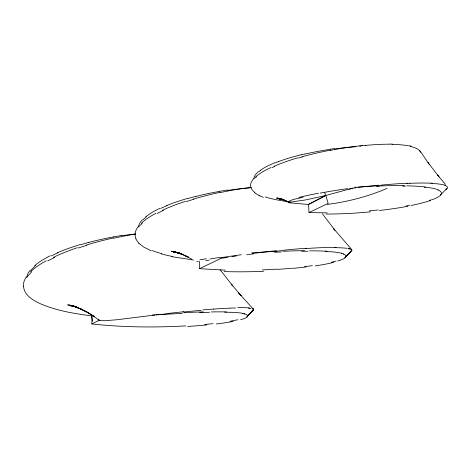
<?xml version="1.0" encoding="UTF-8"?>
<svg xmlns="http://www.w3.org/2000/svg" width="471" height="471" viewBox="0 0 471 471"><rect width="100%" height="100%" fill="white"/><g stroke="black" fill="none" stroke-linecap="round" stroke-linejoin="round"><path stroke-width="0.71" d="M185.798 325.914C154.5 327.604 123.025 327.398 91.851 323.93L91.933 315.894L92.946 315.364M26.765 277.242L31.745 271.72M344.684 257.655L351.525 250.778L345.738 256.618M246.621 316.812L253.38 310.083L247.575 315.941M30.438 270.648L35.531 265.597M139.222 226.304L142.448 223.048M345.325 257.125L350.966 251.208L350.165 251.655M247.222 316.365L252.892 310.43L252.15 310.795M143.013 219.786L146.316 216.848M255.029 178.091L256.489 176.784M446.055 189.112L446.726 188.553L440.479 194.982L440.986 194.352A85.693 12.258 -4.8 0 0 439.054 190.461L438.089 189.984M258.985 171.609L260.498 170.461M47.718 260.899L54.542 257.466M352.761 188.147L325.808 195.494L308.599 204.461L309.005 212.545L327.239 212.886M92.587 315.323L91.568 315.847C74.188 313.621 56.602 310.748 40.418 303.76C33.141 300.357 24.098 295.323 23.55 286.309M324.654 192.245L325.638 195.536L308.299 204.449L287.916 202.701M157.143 213.41L163.478 210.325M91.851 323.93L99.87 320.009M199.416 261.358L199.498 268.682L220.958 258.385M309.005 212.545L328.175 203.39L325.808 195.494M221.187 258.273L222.129 257.825M51.262 255.894L57.856 252.874M160.835 208.329L166.964 205.656M271.991 167.623L274.87 166.351M275.853 162.619L278.644 161.553M429.299 200.463L431.389 199.751M78.245 248.023L86.899 245.238M185.709 201.771L193.899 199.221M80.447 244.773L88.601 242.453M298.596 158.015L302.382 156.931M188.141 198.438L195.848 196.36M336.1 261.046L331.431 262.223M325.638 195.536L305.597 199.928L290.648 202.1L288.564 202.012L280.327 198.821L286.121 200.728L277.066 197.973L283.43 199.763L276.701 198.103L283.878 199.551M301.193 154.794L304.743 153.952M303.13 197.125C298.95 198.668 291.037 198.998 288.564 202.012M237.92 319.721L230.266 321.246M113.682 238.226L122.56 236.377A88.33 21.807 -12.1 0 1 135.495 234.111M219.504 192.727L228.088 190.985A87.212 20.818 -11.3 0 1 251.479 187.334M406.161 205.974L409.635 205.321M330.295 150.402L334.369 149.637A85.693 18.917 -10 0 1 362.17 145.574M113.564 236.854L121.771 235.471M219.686 191.291L227.605 190.025M222.612 258.132L228.023 257.349M209.201 260.092L205.721 260.581M330.636 149.113L334.381 148.583M348.799 189.054L352.349 188.565M312.432 265.632L304.566 266.663M246.669 254.764L253.557 253.875M157.655 314.687L116.596 319.785L103.626 320.78L99.098 320.203L90.562 314.092L94.218 316.642L86.022 311.413L90.12 314.027M168.671 313.38L183.884 311.708M212.98 323.654L204.614 324.507M275.482 251.296L283.006 250.519M378.195 209.966L369.288 210.855M362.122 145.621L365.879 145.245M378.042 185.556L381.74 185.197M202.866 309.894L213.74 309.041M305.173 248.606L312.173 248.146A87.17 7.689 -6.8 0 1 330.883 247.428L336.1 247.428M198.32 261.446L196.843 261.517M277.378 269.147L262.247 269.93M152.445 315.022L154.941 314.875M156.201 314.805L182.336 313.327M274.64 252.279L281.428 251.956M359.726 146.187L361.092 146.122M406.62 183.407L409.929 183.26M376.582 186.598L379.92 186.469M230.036 308.116L235.665 307.952M199.58 312.561L209.554 312.273M301.57 251.296L307.981 251.22M389.57 144.061L392.514 144.097M402.528 186.127L405.555 186.169M224.673 312.179L229.96 312.302M225.291 270.16L199.498 268.682M430.147 183.131L432.519 183.243M325.32 251.496L330.224 251.785M248.423 308.169L251.061 308.487M178.956 252.845L176.843 252.615L178.739 252.868M424.271 187.193L426.502 187.446M193.516 260.016L172.003 256.713M282.182 199.292L277.025 198.373L283.624 199.633L278.944 198.656L281.423 199.209M91.933 315.894L91.568 315.847L92.581 321.263M69.543 305.691L75.89 306.497M75.725 306.48L69.396 305.355L75.719 306.645M178.474 252.833L173.44 252.156L178.886 252.892L173.658 251.973L178.58 252.909M178.615 252.839L174.688 252.073L178.692 252.898M179.021 252.903L171.097 251.19L181.871 253.84L172.81 251.379L183.672 254.681M283.836 199.527L279.226 198.791L282.365 199.345M242.2 313.274L244.826 313.804M347.669 248.176L349.965 248.664M75.537 306.609L67.671 304.825L76.638 307.004L69.637 305.025L82.378 309.471M409.281 145.686L411.095 146.092M341.363 253.268L343.671 253.969M182.277 254.258L175.171 251.879L186.01 255.83M444.524 184.92L445.507 185.286M181.641 254.234L182.395 254.517L178.073 252.703L188.771 257.301L184.909 255.594L191.856 259.221M77.297 307.598L77.862 307.81L72.817 305.75L81.771 309.453L76.997 307.333L85.828 311.419L81.312 309.241L89.926 313.898M263.318 197.343L259.05 195.553M286.339 201.052L288.358 201.918M151.356 250.831L143.973 247.222L138.792 243.224M98.745 319.992L98.304 319.15M253.586 309.447L238.485 292.726L239.586 293.945M351.772 249.612L333.368 228.335L334.91 230.237L322.411 213.757M439.107 176.89L437.553 175.047L445.33 184.255M231.255 284.025L241.14 295.788L240.098 294.534M231.814 284.737L232.745 285.897L220.122 269.73M438.213 175.818L427.998 162.577L429.458 164.467M428.475 163.201L419.955 150.791M135.883 238.897L135.218 235.865A105.068 31.08 -7.1 0 1 138.362 226.339M158.232 314.799A75.637 3.02 -6.6 0 1 168.624 313.568M183.007 312.096A81.824 5.169 -6.7 0 1 201.146 310.336M213.534 309.088A88.277 6.317 -6.9 0 1 229.819 308.158M237.784 307.604A94.483 6.411 -6.6 0 1 249.654 308.005M252.821 308.299A100.606 6.17 -5.6 0 1 252.091 310.189M23.485 286.315A111.015 35.166 -7.1 0 1 26.076 277.272M30.597 271.755A106.146 32.346 -9.7 0 1 46.211 260.763M53.394 257.349A100.659 28.407 -11.3 0 1 77.338 247.693M86.487 245.044A94.536 24.551 -12.1 0 1 113.588 237.932M26.776 277.413A106.599 32.593 -6.5 0 1 29.838 270.666M34.701 265.603A100.659 29.726 -8.6 0 1 50.209 255.777M57.327 252.797A94.394 26.347 -9.7 0 1 80.041 244.602M88.666 242.488A87.8 23.568 -10.1 0 1 113.582 236.901M121.736 235.771A81.412 22.161 -10.1 0 1 135.371 233.981M206.798 324.908A110.921 15.154 0.3 0 1 187.588 326.427M233.204 321.393A106.552 11.622 -0.8 0 1 216.283 323.971M247.446 316.783A100.606 8.949 -2.6 0 1 240.61 319.697M243.99 313.88A94.335 7.913 -4 0 1 247.705 315.929M230.272 312.261A87.741 7.56 -4.7 0 1 242.4 313.25M211.22 311.943A81.359 6.818 -4.5 0 1 226.463 311.914M184.167 312.685A75.119 4.822 -3.8 0 1 203.219 311.89M253.898 178.432A92.192 22.296 -6.2 0 1 258.432 171.621M260.139 170.473A88.966 21.171 -7.1 0 1 275.376 162.577M278.579 161.547A85.722 19.976 -7.5 0 1 301.146 154.782M305.02 154.064A82.46 19.176 -7.5 0 1 330.707 149.266M334.451 148.93A79.352 19.028 -7.4 0 1 355.941 146.758M387.044 188.359A69.16 20.412 -13.7 0 1 327.327 204.385M370.518 211.838A98.451 20.418 -2.8 0 1 326.067 214.052M407.868 206.251A94.518 16.238 -3 0 1 379.302 210.46M430.488 200.487A92.169 14.189 -3.7 0 1 411.042 205.474M440.709 194.97A88.937 12.905 -4.4 0 1 432.06 199.751M427.044 187.352A82.431 11.793 -4.9 0 1 438.389 189.948M406.738 185.839A79.328 11.057 -4.5 0 1 425.513 186.969M380.833 185.921A76.502 9.732 -3.9 0 1 404.418 185.627M354.604 187.199A74.071 7.783 -3.5 0 1 356.017 187.099M358.16 186.952A74.071 7.783 -3.5 0 1 377.76 185.898M290.154 201.871A100.129 23.409 -3.6 0 1 265.244 196.949M259.274 195.506A96.914 24.627 -5.5 0 1 254.411 192.551M254.905 192.462A97.921 25.075 -5.9 0 1 250.755 186.928A96.402 24.881 -7.1 0 1 254.222 178.126M255.706 176.819A94.1 23.75 -8.5 0 1 270.872 167.552M273.998 166.298A91.533 22.049 -9.5 0 1 297.896 157.809M301.988 156.802A88.683 20.282 -9.9 0 1 330.189 150.202M365.696 145.404A82.672 18.145 -10 0 1 389.293 144.197M391.872 144.391A79.77 17.898 -10.2 0 1 408.734 145.863M410.159 146.399A76.973 17.845 -10.9 0 1 419.708 150.844M419.637 150.873A74.689 17.651 -12.1 0 1 420.55 152.321M446.814 189.065A94.076 10.968 -4.6 0 1 446.167 189.63M444.759 185.38A91.509 10.162 -5.7 0 1 447.162 188.518M431.619 183.413A88.654 9.973 -6.5 0 1 444.029 184.991M409.764 183.307A85.663 9.962 -7 0 1 429.976 183.166M381.999 185.032A82.649 9.685 -7 0 1 407.162 183.237M351.937 188.312A79.746 8.878 -6.9 0 1 378.554 185.185M320.198 193.104A76.956 7.524 -6.9 0 1 347.645 188.641M298.897 197.467A74.671 5.899 -7.4 0 1 318.443 193.251M138.409 227.134A100.706 28.507 -6.3 0 1 142.301 219.798M145.698 216.86A95.913 26.405 -7.9 0 1 160.034 208.247M166.616 205.609A90.885 23.956 -8.8 0 1 187.864 198.338M195.965 196.419A85.663 22.019 -9 0 1 219.716 191.373M227.605 190.378A80.529 21.124 -9 0 1 249.877 187.947M263.548 271.278A109.284 22.614 -0.3 0 1 224.143 271.579M292.167 268.205A103.526 16.138 -0.7 0 1 277.819 269.341M306.079 266.933A104.368 15.455 -0.9 0 1 292.891 268.382M333.839 262.318A100.67 12.67 -1.8 0 1 315.246 265.915M345.278 257.631A95.872 10.539 -3.1 0 1 337.713 261.04M343.306 254.004A90.844 9.608 -4.2 0 1 345.849 256.607M330.618 251.726A85.616 9.161 -4.7 0 1 341.61 253.239M309.571 250.855A80.482 8.366 -4.4 0 1 327.033 251.226M282.871 251.29A75.678 6.618 -3.7 0 1 304.637 250.643M251.685 252.803A71.48 3.762 -3.2 0 1 276.754 251.349M172.569 256.524A110.614 29.279 -2 0 1 161.323 253.863M161.841 253.71A111.262 30.268 -2.5 0 1 152.327 250.619M138.998 243.189A107.818 31.74 -5.4 0 1 135.966 238.885M141.506 223.083A101.277 29.002 -9.2 0 1 155.877 213.316M162.501 210.237A96.997 26.011 -10.6 0 1 184.915 201.517M193.522 199.062A92.222 23.026 -11.2 0 1 219.392 192.492M348.587 248.818A96.955 7.689 -5 0 1 351.949 250.737M334.681 247.669A92.181 7.607 -6.3 0 1 346.756 248.299M283.595 250.201A82.131 7.183 -6.8 0 1 306.433 248.258M252.268 253.539A77.321 5.676 -6.6 0 1 276.294 250.702M219.692 257.89A73.005 3.238 -6.8 0 1 241.399 254.734M236.312 255.994A69.425 0.412 -8.1 0 1 231.944 256.601M219.433 257.49A66.817 2.037 -10.6 0 1 210.16 258.932M206.357 258.762A65.304 3.403 -14.1 0 1 199.916 259.739"/></g></svg>
